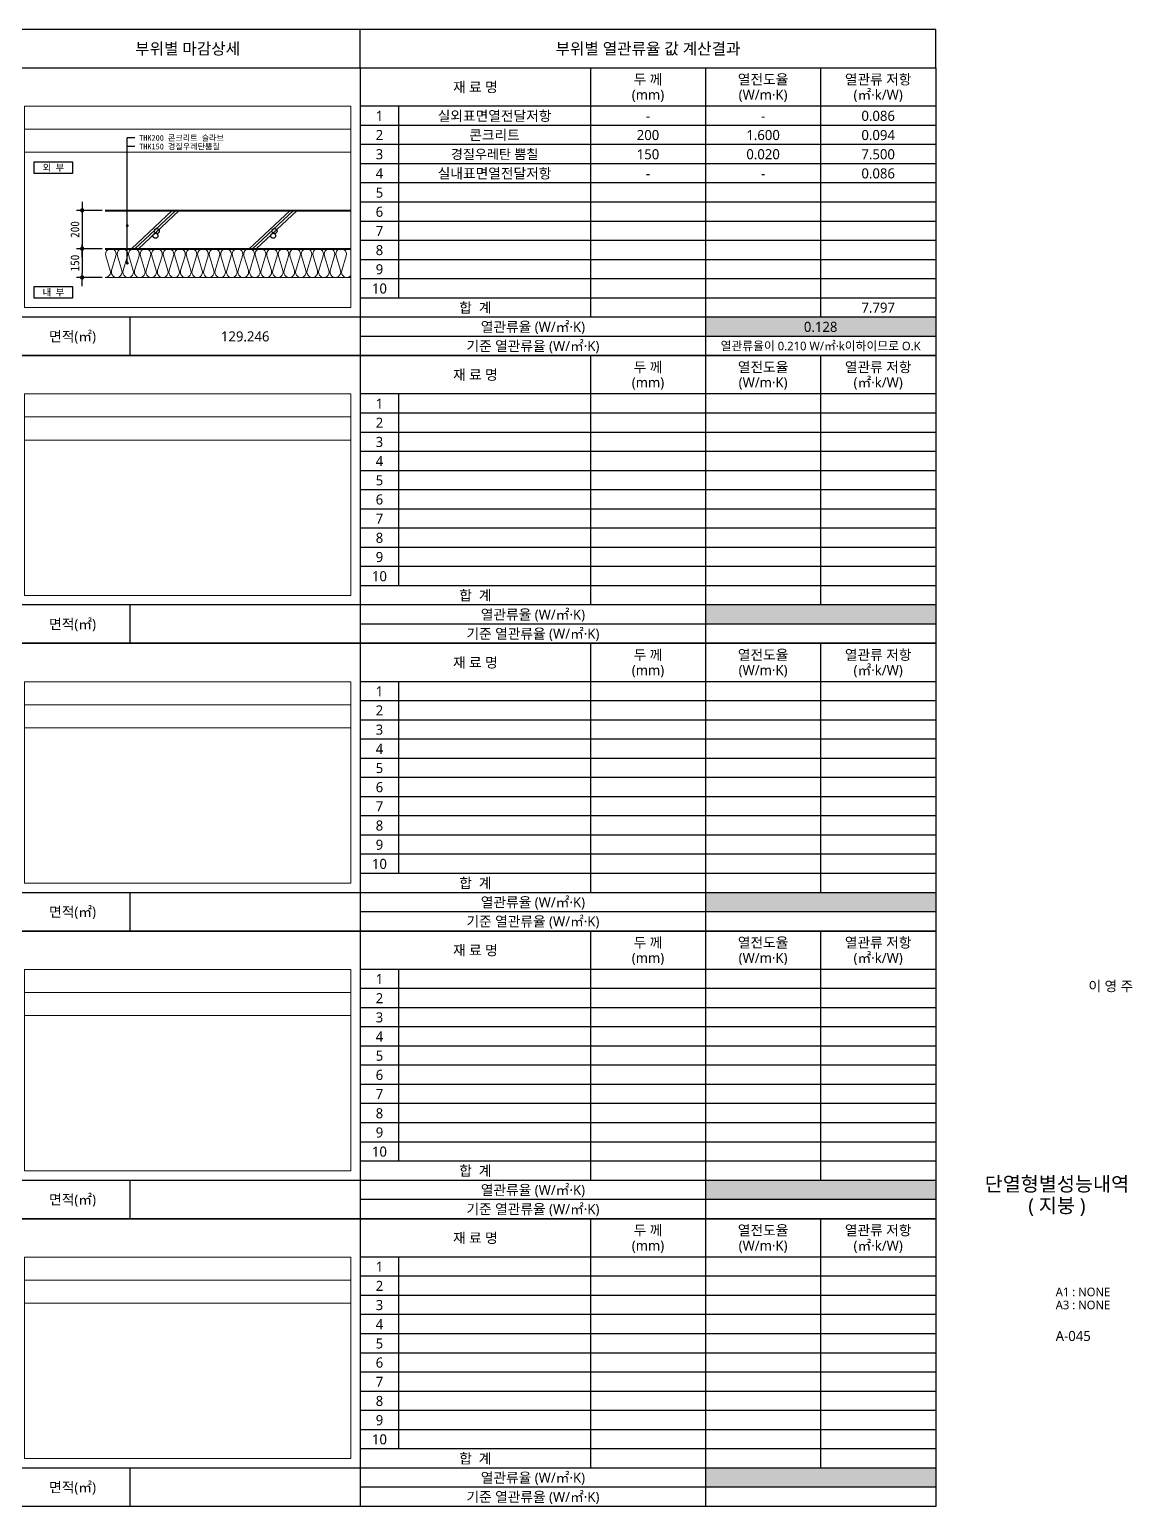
# Model space of a CAD drawing. Header units: millimetres. Extents: x 433 to 50040, y -8477 to -471.
# Drawn here: x 19090 to 24840, y -8477 to -776 of the extents above; entities that cross this region are included whole.
import ezdxf
from ezdxf.enums import TextEntityAlignment as Align

# ---------------------------------------------------------------- set-up
doc = ezdxf.new("R2010")
doc.units = ezdxf.units.MM
doc.header["$MEASUREMENT"] = 0
doc.header["$PDSIZE"] = -10
doc.layers.get('0').update_dxf_attribs({"linetype": 'CONTINUOUS'})
doc.layers.get('Defpoints').update_dxf_attribs({"color": 153, "linetype": 'CONTINUOUS'})
for name, color, linetype in [('2', 4, 'CONTINUOUS'), ('HATCH-1', 8, 'CONTINUOUS'), ('RXANNOT', 4, 'CONTINUOUS')]:
    doc.layers.add(name, color=color, linetype=linetype)
for name, color, linetype, lineweight in [('A-BORD-TEXT', 3, 'CONTINUOUS', 25), ('A-CONC-LIN1', 2, 'CONTINUOUS', 40), ('A-DIMS', 7, 'CONTINUOUS', 25), ('A-MKXS-LEAD', 7, 'CONTINUOUS', 25), ('A-MKXS-TEXT1', 3, 'CONTINUOUS', 25), ('A-MKXX-NAME', 3, 'CONTINUOUS', 25), ('A-MKXX-SYMB', 7, 'CONTINUOUS', 25), ('A-XXXX-HATC', 8, 'CONTINUOUS', 18), ('A-XXXX-INSL2', 8, 'CONTINUOUS', 18), ('A-XXXX-TABL', 7, 'CONTINUOUS', 25)]:
    doc.layers.add(name, color=color, linetype=linetype, lineweight=lineweight)
doc.layers.add('A-XXXX-NPLT', color=144, linetype='CONTINUOUS', lineweight=15, plot=False)
doc.styles.add('HY울릉도L', font='')
doc.styles.add('돋움체', font='')
doc.styles.add('맑은고딕', font='malgun.ttf')
doc.styles.get('HY울릉도L').set_extended_font_data('HYwulM')
doc.styles.get('돋움체').set_extended_font_data('DotumChe')
doc.dimstyles.new('CDIM', dxfattribs={"dimtxt": 3, "dimasz": 1.5, "dimexe": 2, "dimexo": 1, "dimgap": 1, "dimtad": 1, "dimdec": 0, "dimrnd": 0.5, "dimzin": 0, "dimdsep": 32, "dimlunit": 6, "dimtxsty": 'HY울릉도L', "dimblk1": '_CIDOT', "dimblk2": '_CIDOT', "dimsah": 1, "dimcen": 5.5, "dimclrd": 2, "dimclre": 2, "dimclrt": 7, "dimadec": 0, "dimazin": 0, "dimtfac": 1, "dimtdec": 0, "dimtix": 1, "dimtmove": 2, "dimatfit": 1, "dimldrblk": '_CIDOT', "dimfxl": 1, "dimtolj": 1, "dimtzin": 0, "dimlwd": -1, "dimarcsym": 0})

# ---------------------------------------------------------------- blocks, each defined once
blk = doc.blocks.new('1')
at = {"layer": 'A-XXXX-HATC'}
h = blk.add_hatch(color=254, dxfattribs=at)
h.dxf.hatch_style = 1
h.paths.add_polyline_path([(3600, -1300), (4800, -1300), (4800, -1400), (3600, -1400)])
at = {"layer": 'A-XXXX-NPLT', "ltscale": 50}
for p, q in [((1750, -320), (50, -320)), ((1750, -440), (50, -440))]:
    blk.add_line(p, q, dxfattribs=at)
blk.add_lwpolyline([(1750, -1250), (50, -1250), (50, -200), (1750, -200)], close=True, dxfattribs=at)
at = {"layer": 'A-XXXX-TABL'}
for p, q in [((1800, 0), (1800, -1500)), ((3000, 0), (3000, -1300)), ((3600, 0), (3600, -1500)), ((4200, 0), (4200, -1300)), ((4800, -200), (1800, -200)), ((2000, -200), (2000, -1200)), ((4800, -300), (1800, -300)), ((4800, -400), (1800, -400)), ((4800, -500), (1800, -500)), ((4800, -600), (1800, -600)), ((4800, -700), (1800, -700)), ((4800, -800), (1800, -800)), ((4800, -900), (1800, -900)), ((4800, -1000), (1800, -1000)), ((4800, -1100), (1800, -1100)), ((4800, -1200), (1800, -1200)), ((4800, -1300), (0, -1300)), ((600, -1500), (600, -1300)), ((4800, -1400), (1800, -1400))]:
    blk.add_line(p, q, dxfattribs=at)
blk.add_lwpolyline([(4800, -1500), (0, -1500), (0, 0), (4800, 0)], close=True, dxfattribs=at)
at = {"layer": 'A-XXXX-TABL', "color": 2, "const_width": 5}
blk.add_lwpolyline([(3600, -1300), (4800, -1300), (4800, -1400), (3600, -1400)], close=True, dxfattribs=at)
at = {"layer": 'A-MKXX-NAME', "style": '맑은고딕'}
for s, p in [('재 료 명', (2400, -100)), ('두 께', (3300, -60)), ('열전도율', (3900, -60)), ('열관류 저항', (4500, -60)), ('(mm)', (3300, -140)), ('(W/m·K)', (3900, -140)), ('(㎡·k/W)', (4500, -140)), ('1', (1900, -250)), ('2', (1900, -350)), ('3', (1900, -450)), ('4', (1900, -550)), ('5', (1900, -650)), ('6', (1900, -750)), ('7', (1900, -850)), ('8', (1900, -950)), ('9', (1900, -1050)), ('10', (1900, -1150)), ('합  계', (2400, -1250)), ('면적(㎡)', (300, -1400)), ('열관류율 (W/㎡·K)', (2700, -1350)), ('기준 열관류율 (W/㎡·K)', (2700, -1450))]:
    blk.add_text(s, height=52.5, dxfattribs=at).set_placement(p, align=Align.MIDDLE_CENTER)
blk = doc.blocks.new('asdf')
at = {"layer": '2'}
for p, q in [((15396, -2604), (15396, -2071)), ((29906, -2604), (29906, -2071))]:
    blk.add_line(p, q, dxfattribs=at)
at = {"layer": 'A-XXXX-TABL'}
for p, q in [((2596, -2604), (2596, -2071)), ((7396, -2604), (7396, -2071)), ((17106, -2604), (17106, -2071)), ((21906, -2604), (21906, -2071)), ((1156, -2604), (1156, -22604)), ((1636, -2604), (1636, -22604)), ((2116, -2604), (2116, -22604)), ((2596, -2604), (2596, -22604)), ((15666, -2604), (15666, -22604)), ((16146, -2604), (16146, -22604)), ((16626, -2604), (16626, -22604)), ((17106, -2604), (17106, -22604)), ((2596, -6071), (2116, -6071)), ((17106, -6071), (16626, -6071)), ((2596, -6604), (2116, -6604)), ((17106, -6604), (16626, -6604)), ((2596, -10071), (2116, -10071)), ((17106, -10071), (16626, -10071)), ((2596, -10604), (2116, -10604)), ((17106, -10604), (16626, -10604)), ((2596, -14071), (2116, -14071)), ((17106, -14071), (16626, -14071)), ((2596, -14604), (2116, -14604)), ((17106, -14604), (16626, -14604)), ((2596, -18071), (2116, -18071)), ((17106, -18071), (16626, -18071)), ((2596, -18604), (2116, -18604)), ((17106, -18604), (16626, -18604)), ((2596, -22071), (2116, -22071)), ((17106, -22071), (16626, -22071)), ((1156, -22604), (2596, -22604)), ((15666, -22604), (17106, -22604))]:
    blk.add_line(p, q, dxfattribs=at)
at = {"layer": 'A-XXXX-TABL', "color": 3}
for points in [[(15396, -2071), (1156, -2071), (1156, -2604), (15396, -2604)], [(29906, -2071), (15666, -2071), (15666, -2604), (29906, -2604)]]:
    blk.add_lwpolyline(points, close=True, dxfattribs=at)
at = {"layer": '2', "xscale": 2.666666666666639, "yscale": 2.666666666666639, "zscale": 2.666666666666639}
for p in [(2596, -2604), (17106, -2604), (2596, -6604), (17106, -6604), (2596, -10604), (17106, -10604), (2596, -14604), (17106, -14604), (2596, -18604), (17106, -18604)]:
    blk.add_blockref('1', p, dxfattribs=at)
at = {"layer": 'A-MKXX-NAME', "style": '맑은고딕'}
for s, p in [('구  분', (1876, -2337)), ('부위별 마감상세', (4996, -2337)), ('부위별 열관류율 값 계산결과', (11396, -2337)), ('구  분', (16386, -2337)), ('부위별 마감상세', (19506, -2337)), ('부위별 열관류율 값 계산결과', (25906, -2337))]:
    blk.add_text(s, height=160, dxfattribs=at).set_placement(p, align=Align.MIDDLE_CENTER)
blk = doc.blocks.new('_CIDOT')
at = {"color": 0, "linetype": 'ByBlock'}
blk.add_line((2, 0), (-1, 0), dxfattribs=at)
at = {"color": 0, "linetype": 'ByBlock', "const_width": 0.5}
blk.add_lwpolyline([(-0.25, 0, 1), (0.25, 0, 1)], format="xyb", close=True, dxfattribs=at)
blk = doc.blocks.new('*D46')
at = {"layer": 'A-DIMS', "lineweight": -2, "transparency": 16777216}
for p, q in [((19469.8, -1719.1), (19334.8, -1719.1)), ((19469.8, -1919.1), (19334.8, -1919.1))]:
    blk.add_line(p, q, dxfattribs=at)
at = {"layer": 'A-DIMS', "transparency": 16777216}
blk.add_line((19364.8, -1741.6), (19364.8, -1896.6), dxfattribs=at)
at = {"layer": 'Defpoints', "color": 0, "transparency": 16777216}
for p in [(19484.8, -1719.1), (19364.8, -1919.1), (19484.8, -1919.1)]:
    blk.add_point(p, dxfattribs=at)
at = {"layer": 'A-DIMS', "transparency": 16777216, "xscale": 22.5, "yscale": 22.5, "zscale": 22.5}
for p, rotation in [((19364.8, -1719.1), 90), ((19364.8, -1919.1), 270)]:
    blk.add_blockref('_CIDOT', p, dxfattribs=dict(at, rotation=rotation))
at = {"layer": 'A-DIMS', "color": 3, "transparency": 16777216, "insert": (19327.2, -1819.1), "char_height": 45, "attachment_point": 5, "rotation": 90, "style": '돋움체'}
blk.add_mtext('\\A1;200', dxfattribs=at)
blk = doc.blocks.new('*D47')
at = {"layer": 'A-DIMS', "lineweight": -2, "transparency": 16777216}
for p, q in [((19469.8, -1919.1), (19334.8, -1919.1)), ((19469.8, -2069.1), (19334.8, -2069.1))]:
    blk.add_line(p, q, dxfattribs=at)
at = {"layer": 'A-DIMS', "transparency": 16777216}
blk.add_line((19364.8, -1941.6), (19364.8, -2046.6), dxfattribs=at)
at = {"layer": 'Defpoints', "color": 0, "transparency": 16777216}
for p in [(19484.8, -1919.1), (19364.8, -2069.1), (19484.8, -2069.1)]:
    blk.add_point(p, dxfattribs=at)
at = {"layer": 'A-DIMS', "transparency": 16777216, "xscale": 22.5, "yscale": 22.5, "zscale": 22.5}
for p, rotation in [((19364.8, -1919.1), 90), ((19364.8, -2069.1), 270)]:
    blk.add_blockref('_CIDOT', p, dxfattribs=dict(at, rotation=rotation))
at = {"layer": 'A-DIMS', "color": 3, "transparency": 16777216, "insert": (19327.2, -1994.1), "char_height": 45, "attachment_point": 5, "rotation": 90, "style": '돋움체'}
blk.add_mtext('\\A1;150', dxfattribs=at)

msp = doc.modelspace()

# ---------------------------------------------------------------- linework, layer by layer
at = {"layer": 'A-CONC-LIN1'}
for p, q in [((19484.8, -1719.1), (20764.8, -1719.1)), ((19484.8, -1919.1), (20764.8, -1919.1))]:
    msp.add_line(p, q, dxfattribs=at)
at = {"layer": 'A-MKXS-LEAD'}
for p, q in [((19600.2, -1994.1), (19600.2, -1341.5)), ((19640.2, -1341.5), (19600.2, -1341.5)), ((19640.2, -1386.5), (19600.2, -1386.5))]:
    msp.add_line(p, q, dxfattribs=at)
at = {"layer": 'A-MKXS-LEAD', "const_width": 7.5}
for points in [[(19596.4, -1799.1, 1), (19603.9, -1799.1, 1)], [(19596.4, -1994.1, 1), (19603.9, -1994.1, 1)]]:
    msp.add_lwpolyline(points, format="xyb", close=True, dxfattribs=at)
at = {"layer": 'A-MKXX-SYMB'}
for points in [[(19314.8, -1526.5), (19114.8, -1526.5), (19114.8, -1466.5), (19314.8, -1466.5)], [(19314.8, -2176.5), (19114.8, -2176.5), (19114.8, -2116.5), (19314.8, -2116.5)]]:
    msp.add_lwpolyline(points, close=True, dxfattribs=at)
at = {"layer": 'A-XXXX-INSL2'}
msp.add_line((19484.8, -2069.1), (20764.8, -2069.1), dxfattribs=at)
msp.add_lwpolyline([(20764.8, -2060.7, -0.793966), (20718.3, -2032.8), (20741.2, -1955.5, 1.37259), (20688.3, -1955.5), (20711.2, -2032.8, -1.37259), (20658.3, -2032.8), (20681.2, -1955.5, 1.37259), (20628.3, -1955.5), (20651.2, -2032.8, -1.37259), (20598.3, -2032.8), (20621.2, -1955.5, 1.37259), (20568.3, -1955.5), (20591.2, -2032.8, -1.37259), (20538.3, -2032.8), (20561.2, -1955.5, 1.37259), (20508.3, -1955.5), (20531.2, -2032.8, -1.37259), (20478.3, -2032.8), (20501.2, -1955.5, 1.37259), (20448.3, -1955.5), (20471.2, -2032.8, -1.37259), (20418.3, -2032.8), (20441.2, -1955.5, 1.37259), (20388.3, -1955.5), (20411.2, -2032.8, -1.37259), (20358.3, -2032.8), (20381.2, -1955.5, 1.37259), (20328.3, -1955.5), (20351.2, -2032.8, -1.37259), (20298.3, -2032.8), (20321.2, -1955.5, 0.509267), (20294.8, -1919.1, 0.509267), (20268.3, -1955.5), (20291.2, -2032.8, -1.37259), (20238.3, -2032.8), (20261.2, -1955.5, 1.37259), (20208.3, -1955.5), (20231.2, -2032.8, -1.37259), (20178.3, -2032.8), (20201.2, -1955.5, 1.37259), (20148.3, -1955.5), (20171.2, -2032.8, -1.37259), (20118.3, -2032.8), (20141.2, -1955.5, 1.37259), (20088.3, -1955.5), (20111.2, -2032.8, -1.37259), (20058.3, -2032.8), (20081.2, -1955.5, 1.37259), (20028.3, -1955.5), (20051.2, -2032.8, -1.37259), (19998.3, -2032.8), (20021.2, -1955.5, 1.37259), (19968.3, -1955.5), (19991.2, -2032.8, -1.37259), (19938.3, -2032.8), (19961.2, -1955.5, 1.37259), (19908.3, -1955.5), (19931.2, -2032.8, -1.37259), (19878.3, -2032.8), (19901.2, -1955.5, 1.37259), (19848.3, -1955.5), (19871.2, -2032.8, -1.37259), (19818.3, -2032.8), (19841.2, -1955.5, 1.37259), (19788.3, -1955.5), (19811.2, -2032.8, -1.37259), (19758.3, -2032.8), (19781.2, -1955.5, 1.37259), (19728.3, -1955.5), (19751.2, -2032.8, -1.37259), (19698.3, -2032.8), (19721.2, -1955.5, 1.37259), (19668.3, -1955.5), (19691.2, -2032.8, -1.37259), (19638.3, -2032.8), (19661.2, -1955.5, 1.37259), (19608.3, -1955.5), (19631.2, -2032.8, -1.37259), (19578.3, -2032.8), (19601.2, -1955.5, 1.37259), (19548.3, -1955.5), (19571.2, -2032.8, -1.37259), (19518.3, -2032.8), (19541.2, -1955.5, 1.37259), (19488.3, -1955.5), (19511.2, -2032.8, -0.508699), (19484.8, -2069.1)], format="xyb", dxfattribs=at)
at = {"layer": 'HATCH-1'}
for p, q in [((19621.6, -1919.1), (19834.8, -1719.1)), ((19639.8, -1919.1), (19853, -1719.1)), ((19658.1, -1919.1), (19871.3, -1719.1)), ((20235.3, -1919.1), (20448.5, -1719.1)), ((20253.6, -1919.1), (20466.7, -1719.1)), ((20271.8, -1919.1), (20485, -1719.1))]:
    msp.add_line(p, q, dxfattribs=at)
for centre in [(19746.5, -1851.9), (19753.8, -1827.4), (20360.2, -1851.9), (20367.5, -1827.4)]:
    msp.add_circle(centre, 13.1, dxfattribs=at)

# ---------------------------------------------------------------- block references
at = {"layer": 'RXANNOT', "xscale": 0.3750000000000039, "yscale": 0.3750000000000039, "zscale": 0.3750000000000039}
msp.add_blockref('asdf', (12600, 0), dxfattribs=at)

# ---------------------------------------------------------------- texts
at = {"layer": 'A-BORD-TEXT', "style": '맑은고딕'}
msp.add_text('이 영 주', height=52.5, dxfattribs=at).set_placement((24844.3, -5790.1), align=Align.RIGHT)
for s, p in [('단열형별성능내역', (24446.6, -6795.4)), ('( 지붕 )', (24446.6, -6907.9))]:
    msp.add_text(s, height=75, dxfattribs=at).set_placement(p, align=Align.MIDDLE_CENTER)
for s, height, p in [('A1 : NONE', 45, (24440.2, -7380.5)), ('A3 : NONE', 45, (24440.2, -7448.5)), ('A-045', 52.5, (24440.2, -7614))]:
    msp.add_text(s, height=height, dxfattribs=at).set_placement(p)
at = {"layer": 'A-MKXS-TEXT1', "style": '돋움체'}
for s, p in [('THK200 콘크리트 슬라브', (19662.1, -1341.5)), ('THK150 경질우레탄뿜칠', (19662.1, -1386.5))]:
    msp.add_text(s, height=30, dxfattribs=at).set_placement(p, align=Align.MIDDLE_LEFT)
at = {"layer": 'A-MKXX-NAME'}
for s, height, style, p in [('실외표면열전달저항', 52.5, '맑은고딕', (21514.8, -1226.5)), ('-', 52.5, '맑은고딕', (22314.8, -1226.5)), ('-', 52.5, '맑은고딕', (22914.8, -1226.5)), ('0.086', 52.5, '맑은고딕', (23514.8, -1226.5)), ('콘크리트', 52.5, '맑은고딕', (21514.8, -1326.5)), ('200', 52.5, '맑은고딕', (22314.8, -1326.5)), ('1.600', 52.5, '맑은고딕', (22914.8, -1326.5)), ('0.094', 52.5, '맑은고딕', (23514.8, -1326.5)), ('경질우레탄 뿜칠', 50, '맑은고딕', (21514.8, -1426.5)), ('150', 52.5, '맑은고딕', (22314.8, -1426.5)), ('0.020', 52.5, '맑은고딕', (22914.8, -1426.5)), ('7.500', 52.5, '맑은고딕', (23514.8, -1426.5)), ('외 부', 35, '돋움체', (19214.8, -1496.5)), ('실내표면열전달저항', 52.5, '맑은고딕', (21514.8, -1526.5)), ('-', 52.5, '맑은고딕', (22314.8, -1526.5)), ('-', 52.5, '맑은고딕', (22914.8, -1526.5)), ('0.086', 52.5, '맑은고딕', (23514.8, -1526.5)), ('내 부', 35, '돋움체', (19214.8, -2146.5)), ('7.797', 52.5, '맑은고딕', (23514.8, -2226.5)), ('열관류율이 0.210 W/㎡·k이하이므로 O.K', 45, '맑은고딕', (23214.8, -2426.5))]:
    msp.add_text(s, height=height, dxfattribs=dict(at, style=style)).set_placement(p, align=Align.MIDDLE_CENTER)
at = {"layer": 'A-MKXX-NAME', "color": 1, "style": '맑은고딕'}
msp.add_text('0.128', height=52.5, dxfattribs=at).set_placement((23214.8, -2326.5), align=Align.MIDDLE_CENTER)
at = {"layer": 'A-MKXX-NAME', "style": '맑은고딕'}
msp.add_text('129.246', height=52.5, dxfattribs=at).set_placement((20214.8, -2376.5), align=Align.MIDDLE)

# ---------------------------------------------------------------- dimensions: what is measured, and where the dimension line sits
at = {"layer": 'A-DIMS'}
for base, p1, p2, picture, middle in [((19364.8, -1919.1), (19484.8, -1719.1), (19484.8, -1919.1), '*D46', (19327.2, -1819.1)), ((19364.8, -2069.1), (19484.8, -1919.1), (19484.8, -2069.1), '*D47', (19327.2, -1994.1))]:
    dim = msp.add_linear_dim(base=base, p1=p1, p2=p2, angle=270, dimstyle='CDIM', override={"dimscale": 15, "dimtxsty": '돋움체', "dimclrd": 256, "dimclre": 256, "dimclrt": 3}, dxfattribs=at)
    dim.commit()
    dim.dimension.update_dxf_attribs({"geometry": picture, "text_midpoint": middle})

doc.saveas('drawing.dxf')
